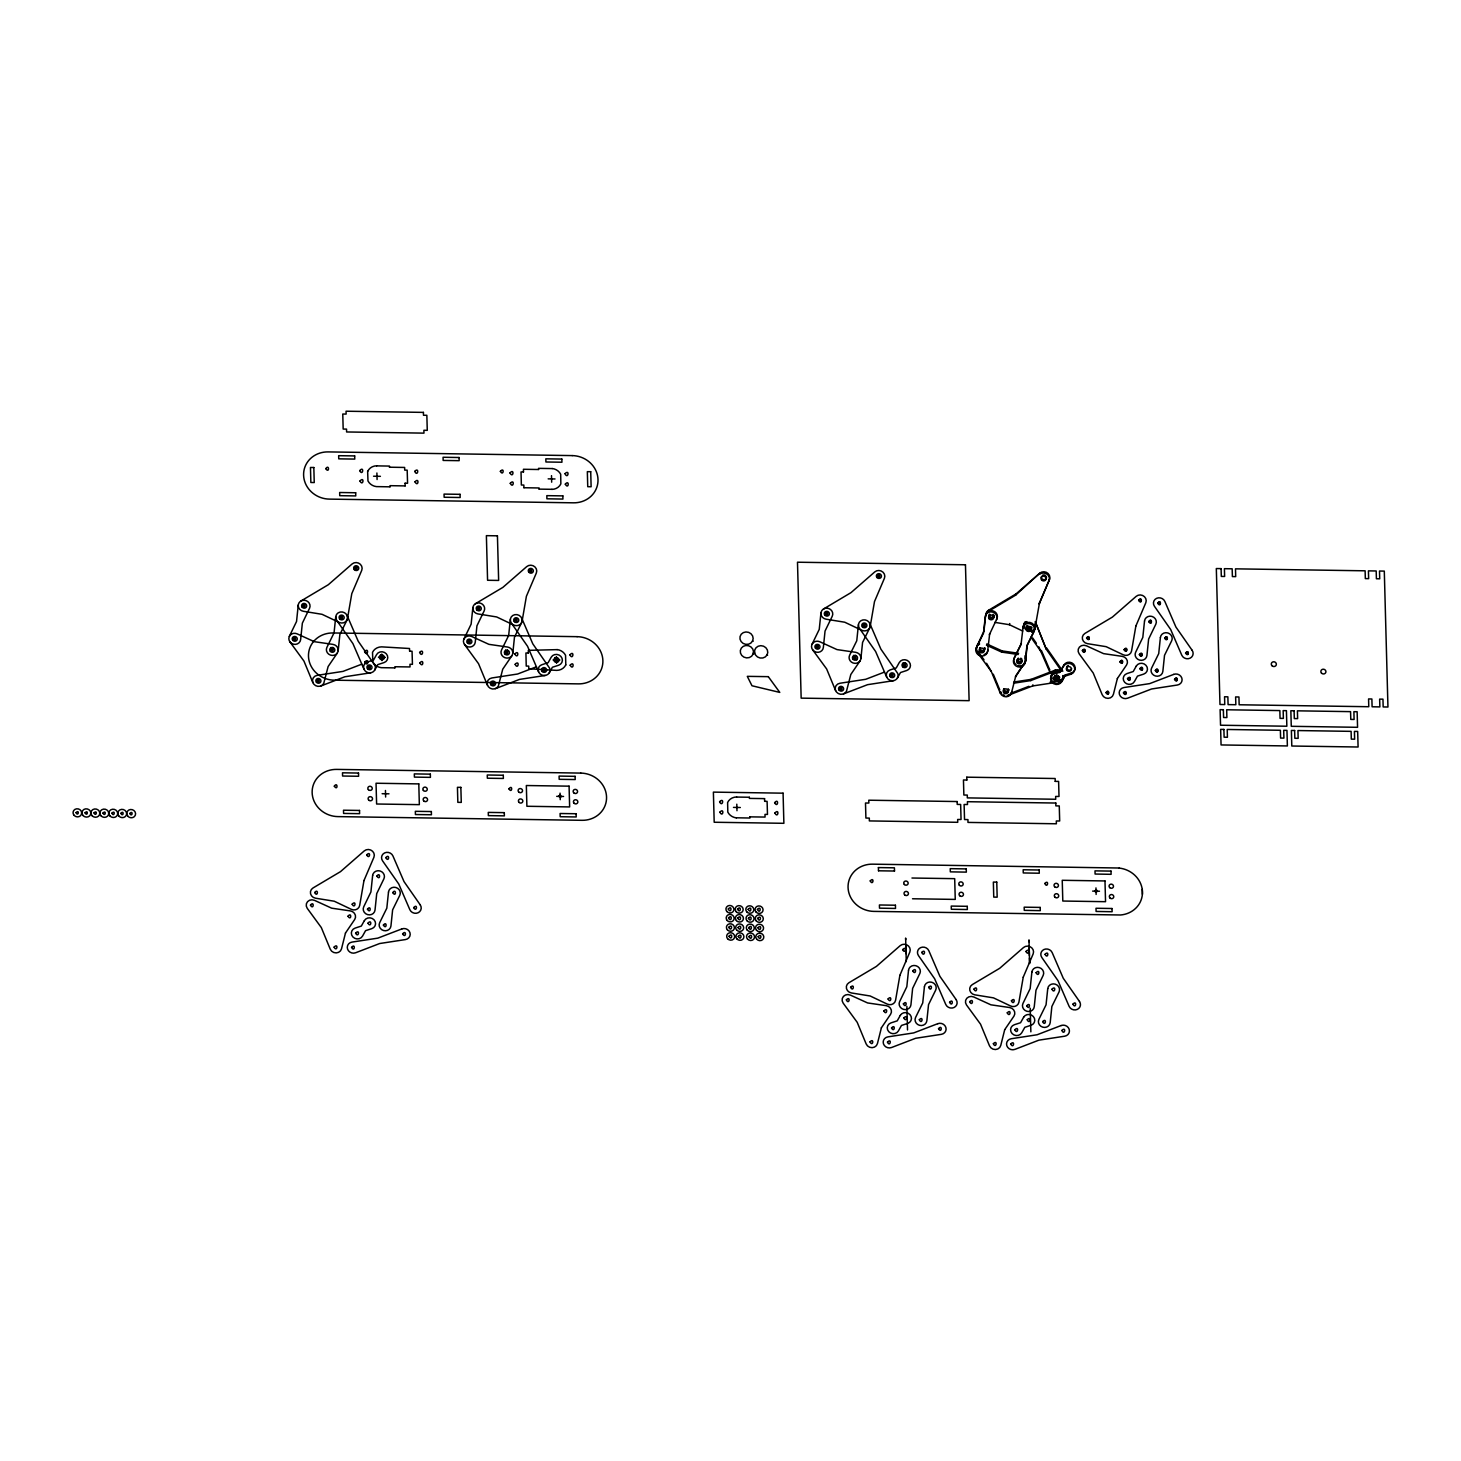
<?xml version="1.0" encoding="UTF-8"?>
<svg xmlns="http://www.w3.org/2000/svg" width="1461" height="1461" viewBox="0 0 1461 1461"><rect width="100%" height="100%" fill="white"/><g stroke="black" fill="none" stroke-linecap="round" stroke-linejoin="round"><path stroke-width="1.5" d="M1142.411 894.26L1142.265 889.439M298.245 605.037L296.546 621.491L289.333 636.375M335.738 616.706L334.058 632.85L326.899 647.387A5.954 5.534 16.6 0 0 330.423 655.094A5.954 5.534 16.6 0 0 338.075 651.314A5.954 5.534 16.6 0 0 332.962 644.392L314.316 641.689L297.149 633.855A5.954 5.534 16.6 0 0 289.114 636.923A5.954 5.534 16.6 0 0 293.551 644.228A5.954 5.534 16.6 0 0 300.637 639.608L302.354 623.153L309.549 608.269A5.954 5.534 16.6 0 0 306.025 600.599A5.954 5.534 16.6 0 0 298.373 604.324A5.954 5.534 16.6 0 0 303.377 611.282L322.059 614.314L339.135 622.423A5.954 5.534 16.6 0 0 347.535 618.222A5.954 5.534 16.6 0 0 340.176 612.031A5.954 5.534 16.6 0 0 336.724 620.395L352.923 643.607L364.008 669.229M338.185 650.656L339.865 634.531L347.024 619.975M472.853 607.685L471.136 624.139L463.941 639.005M510.346 619.354L508.665 635.48L501.507 650.035A5.954 5.534 16.6 0 0 505.031 657.742A5.954 5.534 16.6 0 0 512.683 653.962A5.954 5.534 16.6 0 0 507.57 647.04L488.905 644.338L471.757 636.503A5.954 5.534 16.6 0 0 463.703 639.571A5.954 5.534 16.6 0 0 468.159 646.876A5.954 5.534 16.6 0 0 475.245 642.256L476.943 625.801L484.157 610.917A5.954 5.534 16.6 0 0 480.632 603.247A5.954 5.534 16.6 0 0 472.962 606.972A5.954 5.534 16.6 0 0 477.966 613.93L496.649 616.944L513.742 625.071A5.954 5.534 16.6 0 0 522.143 620.87A5.954 5.534 16.6 0 0 514.765 614.679A5.954 5.534 16.6 0 0 511.313 623.025L527.531 646.255L538.598 671.877A5.954 5.534 16.6 0 0 546.231 675.219A5.954 5.534 16.6 0 0 549.592 668.152L532.79 643.826L521.723 618.222M512.793 653.304L514.473 637.16L521.632 622.623M820.954 612.944L819.237 629.399L812.042 644.283M858.429 624.632L856.767 640.758L849.59 655.295A5.954 5.534 16.6 0 0 853.133 663.002A5.954 5.534 16.6 0 0 860.785 659.24A5.954 5.534 16.6 0 0 855.671 652.318L837.007 649.597L819.858 641.763A5.954 5.534 16.6 0 0 811.805 644.831A5.954 5.534 16.6 0 0 816.242 652.154A5.954 5.534 16.6 0 0 823.347 647.515L825.045 631.061L832.259 616.195A5.954 5.534 16.6 0 0 828.734 608.525A5.954 5.534 16.6 0 0 821.064 612.25A5.954 5.534 16.6 0 0 826.068 619.19L844.75 622.222L861.844 630.33A5.954 5.534 16.6 0 0 870.226 626.13A5.954 5.534 16.6 0 0 862.867 619.939A5.954 5.534 16.6 0 0 859.415 628.303L875.632 651.533L886.699 677.137M860.894 658.582L862.574 642.438L869.733 627.901M984.002 630.878L976.697 646.766M984.221 628.814L985.499 616.469M989.7 633.563L987.654 651.204A5.954 5.534 16.6 0 1 980.24 655.77A5.954 5.534 16.6 0 1 976.332 647.972L983.545 633.088L985.244 616.652A5.954 5.534 16.6 0 1 992.658 612.086A5.954 5.534 16.6 0 1 996.548 619.884M1025.549 661.066L1027.229 644.94L1034.388 630.385M347.481 618.587L351.791 593.659L361.725 570.374A5.954 5.534 16.6 0 0 352.083 563.983L328.305 584.729L300.82 601.074M522.088 621.235L526.398 596.289L536.333 573.022A5.954 5.534 16.6 0 0 526.69 566.631L502.894 587.377L475.428 603.703M870.19 626.495L874.5 601.567L884.416 578.3A5.954 5.534 16.6 0 0 874.774 571.908L850.996 592.636L823.529 608.981M986.047 615.866A5.954 5.534 16.6 0 1 988.531 610.278L1016.016 593.933L1039.794 573.187A5.954 5.534 16.6 0 1 1049.436 579.597L1039.502 602.863L1034.845 628.997L1035.192 627.792M977.263 652.263L991.307 671.476L1000.237 693.062A5.954 5.534 16.6 0 0 1011.523 692.715L1015.833 675.749L1025.038 662.235A5.954 5.534 16.6 0 0 1024.764 655.989M988.531 610.278L988.184 611.483L1015.651 595.138L1039.794 573.187M991.307 671.476L986.559 663.294M1015.651 595.138L1016.016 593.933M1022.7 631.024L1009.405 624.705L1009.77 623.518M986.412 645.141L1001.662 652.099L1002.027 650.894L1018.609 653.304M1000.237 693.062L1000.602 691.875M1015.833 675.749L1015.486 676.954L1025.038 662.235M1011.523 692.715L1011.889 691.528A5.954 5.534 16.6 0 1 1007.177 695.546M1039.502 602.863L1039.155 604.069L1049.436 579.597M1035.155 621.655A5.954 5.534 16.6 0 1 1035.539 622.386L1046.259 649.195L1061.216 670.636M1013.532 683.237L1030.736 680.589L1031.082 679.383L1055.116 670.179A5.954 5.534 16.6 0 1 1061.471 671.311M1050.368 673.302L1038.862 646.858M1008.547 695.199L1032.562 685.976L1032.927 684.789M1046.259 649.195L1035.539 622.386M1054.331 673.667L1054.696 672.462L1060.905 670.435L1063.955 664.992A5.954 5.534 16.6 0 1 1073.616 664.189A5.954 5.534 16.6 0 1 1071.37 673.01L1071.004 674.197L1064.795 676.224L1061.745 681.666A5.954 5.534 16.6 0 1 1052.084 682.47A5.954 5.534 16.6 0 1 1054.331 673.667L1060.558 671.64L1063.955 664.992M1055.116 670.179L1054.751 671.366L1030.736 680.589M1060.558 671.64L1060.905 670.435M1058.385 682.013L1059.152 680.753M1061.745 681.666L1065.142 675.019L1071.37 673.01M1064.795 676.224L1065.142 675.019M989.353 634.75L996.913 618.679A5.954 5.534 16.6 0 0 992.804 610.844A5.954 5.534 16.6 0 0 985.572 615.848M1021.422 643.26L1014.263 657.797A5.954 5.534 16.6 0 0 1016.107 664.627M332.871 647.479L332.304 649.889L330.935 647.46M382.453 654.93L381.869 657.34L380.517 654.893M507.478 650.127L506.894 652.537L505.543 650.108M557.043 657.578L556.458 659.97L555.107 657.541M855.58 655.405L854.995 657.815L853.644 655.368M905.144 662.837L904.56 665.248L903.208 662.819M374.746 670.069L377.796 664.609L384.006 662.6A5.954 5.534 16.6 0 0 386.27 653.779A5.954 5.534 16.6 0 0 376.591 654.583L373.541 660.043L367.332 662.052A5.954 5.534 16.6 0 0 363.953 669.12A5.954 5.534 16.6 0 0 371.642 672.571A5.954 5.534 16.6 0 0 375.002 665.504L358.182 641.178L347.115 615.574M549.354 672.699L552.404 667.257L558.613 665.248A5.954 5.534 16.6 0 0 560.878 656.427A5.954 5.534 16.6 0 0 551.199 657.231L548.149 662.673L541.94 664.7A5.954 5.534 16.6 0 0 538.561 671.768M897.456 677.977L900.487 672.535L906.715 670.508A5.954 5.534 16.6 0 0 908.961 661.705A5.954 5.534 16.6 0 0 899.3 662.509L896.25 667.951L890.041 669.96A5.954 5.534 16.6 0 0 888.032 679.036A5.954 5.534 16.6 0 0 897.748 677.356L898.113 675.402A5.954 5.534 16.6 0 0 897.693 673.411L880.873 649.104L869.806 623.482M337.327 653.03L328.122 666.545L323.739 683.438A5.954 5.534 16.6 0 1 313.731 684.077A5.954 5.534 16.6 0 1 317.201 675.347L343.025 671.384L361.817 664.171M511.934 655.66L502.73 669.193L498.347 686.086A5.954 5.534 16.6 0 1 488.339 686.707A5.954 5.534 16.6 0 1 491.809 677.977L517.614 674.014L536.406 666.8M860.036 660.938L850.813 674.471L846.449 691.345A5.954 5.534 16.6 0 1 836.423 691.984A5.954 5.534 16.6 0 1 839.911 683.255L865.716 679.292L884.508 672.078M320.836 685.994L344.851 676.772L370.674 672.809M495.443 688.642L519.459 679.42L545.263 675.457M843.527 693.902L867.56 684.679L893.365 680.716M1012.911 692.459L1028.928 686.323M1013.879 682.031L1031.082 679.383M1050.13 682.141L1058.732 680.826M1032.562 685.976L1054.075 682.689M754.643 652.848L753.456 652.811M376.701 465.876L389.466 466.077L389.484 467.155M552.221 468.579L538.561 468.36L538.579 469.456M389.484 467.21L404.642 467.447L404.715 470.113L407.181 470.168L407.564 483.244L405.099 483.207M538.579 469.511L523.44 469.273L523.495 471.94M523.476 471.976L521.029 471.94L521.358 485.015L523.823 485.052L523.933 487.718M373.559 476.213L380.408 476.323M548.167 478.861L555.016 478.971M405.154 485.91L389.996 485.673L390.014 486.769M523.933 487.737L539.091 487.974L539.109 489.07M390.014 486.823L376.372 486.604A10.501 9.734 16.6 0 1 367.971 480.943L367.642 471.3M539.109 489.125L551.874 489.307M557.098 649.634L528.316 650.346L528.389 653.012M331.282 648.063L333.218 648.1M505.89 650.711L507.807 650.748M853.973 655.989L855.909 656.007M409.628 651.204L412.057 651.241L412.44 664.317L409.975 664.28L410.03 666.946L394.872 666.746L394.89 667.841M528.352 653.03L525.923 652.994L526.234 666.07L528.699 666.106L528.809 668.773L556.751 670.38A10.464 9.697 16.6 0 0 565.754 664.919M856.493 659.641L857.132 659.66M380.846 655.514L382.782 655.532M555.454 658.144L557.39 658.18M903.555 663.422L905.491 663.44M378.436 657.286L385.284 657.377M553.043 659.934L559.892 660.025M394.89 667.878L381.248 667.677A10.501 9.734 16.6 0 1 372.847 661.997L372.518 652.355A10.464 9.697 16.6 0 1 381.577 646.858L409.518 648.501L409.591 651.168M966.762 777.179L1055.152 778.512L1055.244 781.343M966.89 780.028L963.456 779.991L963.858 795.021L967.292 795.076L967.31 797.889L1055.719 799.258L1055.646 796.446L1059.006 796.464L1058.604 781.416L1055.189 781.379M736.618 797.067L749.365 797.249M764.56 798.619L749.402 798.4L749.365 797.304M382.125 793.707L388.973 793.816M556.714 796.355L563.562 796.464M764.651 801.322L767.098 801.358L767.482 814.434L764.998 814.398L765.053 817.064L749.895 816.863M733.477 807.403L740.325 807.513M736.271 817.795L749.931 818.014L749.895 816.918M878.408 867.578L894.424 867.816L894.516 870.993M878.499 870.793L894.516 871.03M911.956 878.024L954.69 878.664L955.257 899.41L912.522 898.771M1092.627 891.119L1099.476 891.228M895.429 905.217L879.412 904.98L879.504 908.158L895.52 908.45L895.429 905.254M1119.254 868.017L872.564 864.163A25.294 23.449 16.6 0 0 848.056 887.393A25.294 23.449 16.6 0 0 873.842 911.39L1120.532 914.988A25.257 23.413 16.6 0 0 1142.447 891.867A25.257 23.413 16.6 0 0 1119.254 868.09M1001.662 652.099L1018.244 654.51M994.886 622.368L1009.405 624.705M753.091 654.108A6.666 6.191 16.6 0 0 745.804 645.506A6.666 6.191 16.6 0 0 741.75 655.423A6.666 6.191 16.6 0 0 753.091 654.108L753.675 654.272M752.543 641.032A6.666 6.191 16.6 0 0 745.932 631.956A6.666 6.191 16.6 0 0 741.092 641.543A6.666 6.191 16.6 0 0 752.543 641.032L753.109 641.215M767.043 654.966A6.666 6.191 16.6 0 0 760.816 645.671A6.666 6.191 16.6 0 0 755.574 655.058A6.666 6.191 16.6 0 0 767.043 654.966L767.609 655.185M986.778 643.936L1002.027 650.894M977.628 651.076L984.002 659.806M812.608 649.78L826.652 668.974L835.582 690.578M464.507 644.502L478.551 663.714L487.481 685.3M289.899 641.854L303.943 661.066L312.891 682.652M1046.606 647.99L1062.823 671.22M1032.635 637.927L1036.379 643.278M1031.028 637.325L1040.999 651.624M381.376 654.966A2.557 2.374 16.6 0 1 384.261 658.199A2.557 2.374 16.6 0 1 379.951 658.82A2.557 2.374 16.6 0 1 381.376 654.966L381.814 655.514M1041.364 650.437L1049.875 670.124M993.279 674.197L999.781 689.902M1095.969 887.904L1096.134 894.442M1029.019 941.742L1028.982 939.916L1029.621 963.493L1029.475 958.051M1029.402 955.512L1029.201 947.897M1030.224 1008.254L1030.863 1031.831M966.762 777.215L966.835 780.01M906.277 961.63L905.637 938.053L905.692 939.679M906.057 953.649L905.857 946.034M906.897 1006.392L907.518 1029.95M878.408 867.615L878.499 870.756M764.56 798.656L764.633 801.285M736.801 804.189L736.983 810.727M565.809 664.938L565.553 655.295A10.501 9.734 16.6 0 0 557.098 649.561M551.509 475.647L551.674 482.185M556.385 656.701L556.55 663.239M560.056 793.14L560.239 799.678M405.081 483.244L405.154 485.874M376.901 472.999L377.084 479.537M381.778 654.071L381.96 660.591M385.448 790.492L385.631 797.03M551.874 489.398A10.464 9.697 16.6 0 0 560.86 483.847L560.677 474.222A10.501 9.734 16.6 0 0 552.221 468.506M367.715 471.337A10.464 9.697 16.6 0 1 376.701 465.785M736.6 796.975A10.464 9.697 16.6 0 0 727.615 802.509L727.815 812.152A10.501 9.734 16.6 0 0 736.271 817.868M1062.969 675.53A5.954 5.534 16.6 0 1 1061.343 680.662M1051.336 677.137A5.954 5.534 16.6 0 1 1060.065 671.786M1059.682 677.119A2.557 2.374 16.6 0 1 1056.486 678.799A2.557 2.374 16.6 0 1 1054.805 675.621M1056.285 674.27A2.557 2.374 16.6 0 1 1057.125 674.142M1062.695 678.726A5.954 5.534 16.6 0 1 1055.481 683.109A5.954 5.534 16.6 0 1 1051.208 675.767A5.954 5.534 16.6 0 1 1059.243 672.772M1059.262 677.137A2.557 2.374 16.6 0 1 1057.801 679.986A2.557 2.374 16.6 0 1 1054.586 678.781A2.557 2.374 16.6 0 1 1055.426 675.694M1058.02 675.694A2.557 2.374 16.6 0 1 1058.586 676.096M1035.082 623.336A5.954 5.534 16.6 0 1 1029.329 631.024M1027.284 630.476A5.954 5.534 16.6 0 1 1025.238 621.674M1031.156 627.5A2.557 2.374 16.6 0 1 1027.266 626.093M1034.717 624.559A5.954 5.534 16.6 0 1 1031.521 631.956M1023.485 627.317A5.954 5.534 16.6 0 1 1026.827 621.582M1031.795 627.463A2.557 2.374 16.6 0 1 1028.654 628.979A2.557 2.374 16.6 0 1 1026.9 625.965M1063.48 675.621A5.954 5.534 16.6 0 1 1057.015 680.844M1054.568 680.022A5.954 5.534 16.6 0 1 1052.687 678.324M1059.207 677.21A2.557 2.374 16.6 0 1 1055.061 675.731M1024.91 626.86A5.954 5.534 16.6 0 1 1024.161 624.523M1063.608 675.895A5.954 5.534 16.6 0 1 1062.896 677.338M1059.919 679.438A5.954 5.534 16.6 0 1 1053.052 677.119M1058.44 676.48A2.557 2.374 16.6 0 1 1056.157 675.804M1030.827 626.605A2.557 2.374 16.6 0 1 1028.507 626.112M1004.638 695.363A5.954 5.534 16.6 0 1 1003.05 694.687M1001.607 693.464A5.954 5.534 16.6 0 1 1000.548 691.729M1008.2 688.77A2.557 2.374 16.6 0 1 1007.889 691.82A2.557 2.374 16.6 0 1 1004.62 691.911A2.557 2.374 16.6 0 1 1003.817 688.916M1008.857 689.756A2.557 2.374 16.6 0 1 1003.926 688.807M1063.59 666.198A5.954 5.534 16.6 0 1 1073.269 665.394A5.954 5.534 16.6 0 1 1071.004 674.197M1071.607 668.663A2.557 2.374 16.6 0 1 1068.466 669.996A2.557 2.374 16.6 0 1 1066.767 667.056M1067.206 666.198A2.557 2.374 16.6 0 1 1068.228 665.504M1039.447 574.392A5.954 5.534 16.6 0 1 1049.089 580.784M1032.324 632.613A5.954 5.534 16.6 0 0 1032.014 623.226A5.954 5.534 16.6 0 0 1023.084 627.116L1021.056 644.447L1013.897 659.002A5.954 5.534 16.6 0 0 1017.769 666.8A5.954 5.534 16.6 0 0 1025.202 662.271L1026.864 646.127L1034.023 631.59A5.954 5.534 16.6 0 0 1030.169 623.774A5.954 5.534 16.6 0 0 1022.737 628.321M1031.484 627.481A2.557 2.374 16.6 0 1 1029.914 630.148A2.557 2.374 16.6 0 1 1026.809 629.034A2.557 2.374 16.6 0 1 1027.339 626.002M993.06 614.387A2.557 2.374 16.6 0 1 993.407 617.857A2.557 2.374 16.6 0 1 989.681 617.802A2.557 2.374 16.6 0 1 989.846 614.332M994.247 615.921A2.557 2.374 16.6 0 1 991.106 617.254A2.557 2.374 16.6 0 1 989.389 614.314M1046.149 576.273A2.557 2.374 16.6 0 1 1044.122 579.725A2.557 2.374 16.6 0 1 1041.529 576.419M1042.478 575.324A2.557 2.374 16.6 0 1 1045.254 575.36M1024.891 657.907A5.954 5.534 16.6 0 1 1023.522 664.664M1021.915 665.522A5.954 5.534 16.6 0 1 1017.824 665.522M988.001 650.017A5.954 5.534 16.6 0 1 984.075 654.565M979.692 654.236A5.954 5.534 16.6 0 1 979.527 644.137M1021.933 661.431A2.557 2.374 16.6 0 1 1017.185 659.605M1017.641 658.765A2.557 2.374 16.6 0 1 1018.427 658.162M1020.764 658.199A2.557 2.374 16.6 0 1 1021.988 659.459M984.203 647.972A2.557 2.374 16.6 0 1 983.819 651.076A2.557 2.374 16.6 0 1 980.477 651.022A2.557 2.374 16.6 0 1 979.947 647.917M976.715 649.214A5.954 5.534 16.6 0 1 979.509 643.114M1022.024 660.646A2.557 2.374 16.6 0 1 1017.587 659.733M984.988 647.88A2.557 2.374 16.6 0 1 982.632 650.437A2.557 2.374 16.6 0 1 979.911 648.008M293.478 638.731C296.802 642.657 295.615 634.713 293.478 638.658M302.865 605.694C306.079 609.602 305.312 601.731 302.902 605.53M310.444 905.199C313.658 910.696 314.517 900.213 310.462 905.09M314.663 892.58C317.786 898.095 318.772 887.722 314.681 892.47M317.128 680.716C320.416 684.661 319.429 676.662 317.128 680.643M325.766 468.689C329.401 474.058 329.437 463.648 325.766 468.579M331.026 649.798C334.405 653.651 333.126 645.799 331.044 649.615M334.313 786.182C337.966 791.588 337.82 781.069 334.313 786.182M334.094 947.185C337.034 952.682 338.623 942.436 334.112 947.075M340.358 617.364C343.81 621.181 342.349 613.456 340.395 617.199M347.992 916.248C351.37 921.727 351.864 911.226 347.992 916.248M354.95 568.037C357.945 572.018 357.671 564.001 354.968 567.854M351.553 947.458C354.749 952.919 355.644 942.546 351.553 947.349M352.156 904.249C355.06 909.765 356.721 899.428 352.174 904.14M355.607 933.232C358.548 938.711 360.228 928.319 355.607 933.122M368.209 667.22C371.514 671.183 370.4 663.075 368.209 667.22M366.729 854.904C369.523 860.456 371.331 850.156 366.748 854.795M367.46 909.18C370.729 914.714 371.386 904.14 367.46 909.18M367.989 923.242C371.149 928.721 372.226 918.312 367.989 923.133M376.865 876.143C380.481 881.549 380.426 871.03 376.865 876.143M380.591 657.231C383.531 661.303 383.312 653.195 380.609 657.14M383.403 925.087C386.672 930.584 387.311 920.12 383.403 925.087M385.814 857.771C389.01 863.141 390.014 852.968 385.832 857.552M392.735 892.671C396.333 898.077 396.26 887.631 392.753 892.561M402.615 933.944C405.975 939.332 406.706 929.05 402.633 933.835M413.664 907.61C416.586 913.18 418.102 902.715 413.664 907.61M468.086 641.379C471.136 645.488 470.57 637.197 468.086 641.379M477.473 608.342C480.614 612.342 479.92 604.361 477.491 608.251M491.736 683.364C495.096 687.327 493.873 679.146 491.736 683.364M500.356 471.337C503.406 476.852 504.721 466.443 500.356 471.337M505.634 652.428C508.848 656.446 507.844 648.374 505.634 652.355M508.921 788.83C512.227 794.346 512.921 783.717 508.921 788.83M514.966 620.012C518.345 623.957 517.066 615.885 514.966 619.939M529.539 570.667C533.028 574.575 531.475 566.539 529.539 570.667M542.816 669.85C545.939 673.813 545.227 665.869 542.835 669.686M555.198 659.879C558.613 663.805 557.262 655.697 555.198 659.879M558.869 796.3C561.974 800.281 561.316 792.446 558.887 796.135M816.169 646.657C819.365 650.638 818.653 642.53 816.169 646.657M825.575 613.62C828.935 617.51 827.784 609.493 825.575 613.62M839.838 688.642C843.253 692.569 841.883 684.46 839.838 688.642M853.717 657.706C856.895 661.669 856.201 653.688 853.735 657.614M863.067 625.29C866.318 629.198 865.496 621.217 863.067 625.198M877.641 575.944C881.02 579.834 879.796 571.981 877.641 575.853M890.918 675.128C894.095 679.073 893.255 671.202 890.936 674.964M903.3 665.139C906.55 669.156 905.51 661.048 903.3 665.139M1082.345 650.656C1085.139 656.208 1086.929 645.89 1082.364 650.547M1082.729 650.693C1086.235 654.455 1084.719 646.712 1082.747 650.51M1086.564 638.037C1090.198 643.461 1090.125 632.923 1086.564 638.037M1086.966 638.073C1090.436 641.982 1088.865 633.891 1086.966 638.073M1105.995 692.642C1109.429 698.102 1109.684 687.729 1106.014 692.532M1106.379 692.678C1109.703 696.513 1108.735 688.752 1106.415 692.514M1119.893 661.705C1123.235 667.166 1123.856 656.72 1119.893 661.705M1120.277 661.742C1123.582 665.723 1122.596 657.523 1120.277 661.742M1123.454 692.916C1126.869 698.34 1127.125 688.021 1123.454 692.806M1124.057 649.707C1127.435 655.112 1128.093 644.739 1124.075 649.597M1123.838 692.934C1127.271 696.769 1125.847 689.008 1123.856 692.77M1124.44 649.743C1127.673 653.706 1126.815 645.725 1124.459 649.652M1127.508 678.689C1130.357 684.223 1131.983 673.959 1127.508 678.58M1127.892 678.726C1130.96 682.707 1130.467 674.763 1127.892 678.635M1138.63 600.361C1142.009 605.822 1142.539 595.357 1138.63 600.361M1139.032 600.398C1142.429 604.27 1141.205 596.307 1139.032 600.307M1139.361 654.638C1142.593 660.135 1143.561 649.579 1139.361 654.638M1139.763 654.656C1143.269 658.564 1141.625 650.602 1139.763 654.656M1139.89 668.7C1143.397 674.087 1143.689 663.787 1139.89 668.59M1140.274 668.736C1143.707 672.553 1142.283 664.792 1140.292 668.572M1148.766 621.582C1152.254 627.079 1152.437 616.469 1148.766 621.582M1149.15 621.619C1152.272 625.637 1151.597 617.619 1149.15 621.546M1155.304 670.544C1158.664 676.041 1159.084 665.522 1155.304 670.435M1155.688 670.581C1158.847 674.544 1157.97 666.654 1155.706 670.398M1157.715 603.229C1160.984 608.671 1161.732 598.279 1157.715 603.119M1158.098 603.247C1161.367 607.228 1160.509 599.047 1158.098 603.247M1164.636 638.128C1167.723 643.662 1168.8 633.197 1164.654 638.019M1165.02 638.147C1168.289 642.146 1167.138 634.111 1165.038 638.073M1174.534 679.402C1178.059 684.789 1178.205 674.452 1174.534 679.292M1174.918 679.438C1177.913 683.419 1177.657 675.42 1174.936 679.255M1185.565 653.067C1189.017 658.491 1189.455 648.063 1185.565 653.067M1185.948 653.104C1189.053 657.103 1188.542 649.031 1185.948 653.012M76.027 812.681C78.218 817.229 79.789 808.919 76.027 812.572M85.048 812.827C87.514 817.503 88.591 808.81 85.048 812.827M93.997 812.955C96.262 817.594 97.832 809.138 94.015 812.846M102.946 813.101C105.375 817.776 106.598 809.047 102.946 813.101M111.894 813.229C114.086 817.886 115.839 809.376 111.913 813.101M120.843 813.357C123.345 818.05 124.368 809.321 120.843 813.357M129.792 813.503C132.257 818.197 133.408 809.449 129.792 813.503M728.272 909.071C731.176 914.641 732.564 904.469 728.29 908.925M728.509 917.983C731.395 923.571 732.856 913.344 728.528 917.837M728.765 927.37C731.559 932.976 733.294 922.676 728.783 927.224M729.002 936.282C732.034 941.925 733.203 931.424 729.002 936.282M737.531 909.199C740.544 914.842 741.786 904.322 737.531 909.199M737.768 918.129C740.855 923.772 741.914 913.216 737.768 918.129M738.024 927.516C741.129 933.141 742.078 922.658 738.024 927.516M738.262 936.428C741.275 942.053 742.462 931.588 738.262 936.428M748.16 909.363C751.21 914.988 752.287 904.505 748.16 909.363M748.397 918.293C751.429 923.918 752.525 913.435 748.397 918.293M748.653 927.662C751.684 933.287 752.817 922.841 748.653 927.662M748.89 936.592C751.995 942.199 752.981 931.789 748.89 936.592M757.419 909.509C760.268 915.079 761.802 904.907 757.437 909.363M757.656 918.421C760.396 924.009 762.204 913.801 757.675 918.293M757.912 927.808C760.724 933.378 762.332 923.206 757.93 927.662M758.149 936.738C760.98 942.29 762.551 932.136 758.168 936.592M359.698 470.625C362.858 476.816 364.41 465.329 359.698 470.625M359.972 480.998C363.095 487.17 364.775 475.738 359.972 480.998M364.574 651.697C367.843 657.834 369.195 646.438 364.574 651.697M364.848 662.07C367.752 668.17 369.852 657.103 364.866 661.906M414.723 471.465C417.791 477.564 419.526 466.479 414.741 471.3M414.997 481.838C418.339 487.974 419.526 476.615 414.997 481.838M419.599 652.519C422.631 658.601 424.402 647.588 419.617 652.355M419.873 662.91C423.252 669.047 424.256 657.687 419.873 662.91M509.98 472.944C513.249 479.08 514.601 467.721 509.98 472.944M510.254 483.317C513.414 489.472 514.966 478.094 510.254 483.317M514.856 654.017C518.107 660.153 519.422 648.775 514.856 654.017M515.13 664.39C518.18 670.489 519.988 659.368 515.167 664.207M565.023 473.784C567.945 479.865 569.973 468.835 565.042 473.62M565.297 484.157C568.676 490.293 569.662 478.934 565.297 484.157M569.9 654.838C573.004 661.029 574.703 649.542 569.9 654.838M570.174 665.212C573.461 671.366 574.684 659.988 570.174 665.212M719.597 801.815C722.501 807.933 724.656 796.811 719.616 801.651M719.871 812.188C723.104 818.343 724.492 806.983 719.871 812.188M774.622 802.655C777.891 808.81 779.151 797.414 774.622 802.655M774.914 813.028C778.056 819.219 779.644 807.714 774.914 813.028M846.357 999.908C849.042 1005.552 850.959 995.306 846.376 999.762M850.576 987.307C853.498 992.95 854.904 982.504 850.576 987.307M870.226 880.91C873.13 886.571 874.573 876.07 870.226 880.91M870.007 1041.912C872.984 1047.537 874.262 1037.146 870.007 1041.912M883.905 1010.975C886.809 1016.655 888.288 1006.099 883.905 1010.975M888.069 998.977C891.064 1004.62 892.251 994.192 888.069 998.977M887.448 1042.168C890.041 1047.793 892.233 1037.566 887.484 1042.022M891.52 1027.941C894.388 1033.621 895.867 1023.12 891.52 1027.941M902.642 949.632C905.564 955.293 906.971 944.829 902.642 949.632M903.373 1003.89C906.222 1009.569 907.829 999.05 903.373 1003.89M903.902 1017.97C906.514 1023.595 908.614 1013.35 903.921 1017.806M912.778 970.853C915.682 976.496 917.106 966.068 912.778 970.853M919.316 1019.796C922.092 1025.421 923.736 1015.212 919.334 1019.65M921.727 952.481C924.411 958.106 926.329 947.897 921.745 952.335M928.648 987.38C931.387 993.005 933.177 982.796 928.666 987.234M938.528 1028.654C941.56 1034.315 942.655 1023.851 938.528 1028.654M949.577 1002.319C952.535 1007.98 953.796 997.534 949.577 1002.319M969.702 1001.789C972.46 1007.414 974.14 997.206 969.72 1001.625M973.921 989.17C976.934 994.831 978.048 984.349 973.921 989.17M993.352 1043.775C996.055 1049.382 997.954 1039.191 993.37 1043.611M1007.25 1012.838C1010.081 1018.5 1011.761 1008.017 1007.25 1012.838M1011.414 1000.84C1014.025 1006.465 1016.125 996.219 1011.432 1000.694M1010.793 1044.031C1013.496 1049.655 1015.34 1039.465 1010.811 1043.884M1014.847 1029.822C1017.696 1035.502 1019.267 1024.928 1014.847 1029.822M1025.987 951.495C1029.001 957.174 1030.133 946.637 1025.987 951.495M1026.718 1005.752C1029.658 1011.396 1030.991 1001.004 1026.718 1005.752M1027.229 1019.833C1029.987 1025.439 1031.685 1015.249 1027.247 1019.668M1036.105 972.716C1039.008 978.395 1040.506 967.876 1036.105 972.716M1044.834 883.558C1047.574 889.183 1049.29 878.938 1044.852 883.394M1042.643 1021.677C1045.419 1027.284 1047.08 1017.13 1042.661 1021.513M1045.053 954.343C1047.975 960.005 1049.4 949.54 1045.053 954.343M1051.993 989.261C1054.696 994.868 1056.559 984.677 1052.011 989.097M1061.873 1030.535C1064.539 1036.159 1066.53 1025.932 1061.891 1030.37M1072.904 1004.2C1075.899 1009.843 1077.122 999.397 1072.904 1004.2M1094.782 891.027C1096.882 895.283 1098.453 887.466 1094.8 890.918M372.628 875.504L370.911 891.959L363.716 906.843A5.954 5.534 16.6 0 0 367.606 914.623A5.954 5.534 16.6 0 0 375.02 910.075L376.719 893.621L383.933 878.755A5.954 5.534 16.6 0 0 380.024 870.957A5.954 5.534 16.6 0 0 372.628 875.504M388.498 892.032L386.818 908.176L379.659 922.713A5.954 5.534 16.6 0 0 383.531 930.529A5.954 5.534 16.6 0 0 390.945 925.982L392.625 909.856L399.784 895.301A5.954 5.534 16.6 0 0 395.931 887.503A5.954 5.534 16.6 0 0 388.498 892.032M908.523 970.268L906.824 986.723L899.629 1001.607A5.954 5.534 16.6 0 0 903.519 1009.387A5.954 5.534 16.6 0 0 910.933 1004.839L912.632 988.385L919.846 973.519A5.954 5.534 16.6 0 0 915.937 965.721A5.954 5.534 16.6 0 0 908.523 970.268M924.411 986.796L922.731 1002.94L915.572 1017.477A5.954 5.534 16.6 0 0 919.426 1025.293A5.954 5.534 16.6 0 0 926.858 1020.746L928.539 1004.62L935.697 990.083A5.954 5.534 16.6 0 0 931.826 982.267A5.954 5.534 16.6 0 0 924.411 986.796M1031.868 972.149L1030.169 988.586L1022.956 1003.47A5.954 5.534 16.6 0 0 1026.864 1011.268A5.954 5.534 16.6 0 0 1034.26 1006.702L1035.977 990.248L1043.172 975.382A5.954 5.534 16.6 0 0 1039.282 967.584A5.954 5.534 16.6 0 0 1031.868 972.149M1047.738 988.677L1046.058 1004.803L1038.899 1019.358A5.954 5.534 16.6 0 0 1042.77 1027.174A5.954 5.534 16.6 0 0 1050.203 1022.627L1051.865 1006.483L1059.042 991.946A5.954 5.534 16.6 0 0 1055.171 984.13A5.954 5.534 16.6 0 0 1047.738 988.677M1144.529 620.962L1142.812 637.416L1135.617 652.3A5.954 5.534 16.6 0 0 1139.507 660.08A5.954 5.534 16.6 0 0 1146.922 655.532L1148.62 639.078L1155.834 624.194A5.954 5.534 16.6 0 0 1151.925 616.414A5.954 5.534 16.6 0 0 1144.529 620.962M1160.399 637.489L1158.719 653.633L1151.56 668.17A5.954 5.534 16.6 0 0 1155.432 675.986A5.954 5.534 16.6 0 0 1162.846 671.439L1164.527 655.313L1171.685 640.758A5.954 5.534 16.6 0 0 1167.832 632.942A5.954 5.534 16.6 0 0 1160.399 637.489M363.972 880.563L359.662 905.51A5.954 5.534 16.6 0 1 351.316 909.326L334.24 901.218L315.558 898.205A5.954 5.534 16.6 0 1 313.001 887.978L340.486 871.651L364.264 850.905A5.954 5.534 16.6 0 1 373.906 857.297L363.972 880.563M899.885 975.327L895.575 1000.274A5.954 5.534 16.6 0 1 887.229 1004.091L870.153 995.982L851.471 992.969A5.954 5.534 16.6 0 1 848.914 982.742L876.399 966.415L900.177 945.669A5.954 5.534 16.6 0 1 909.819 952.061L899.885 975.327M1023.23 977.208L1018.92 1002.136A5.954 5.534 16.6 0 1 1010.555 1005.972L993.48 997.863L974.797 994.831A5.954 5.534 16.6 0 1 972.259 984.623L999.726 968.278L1023.504 947.532A5.954 5.534 16.6 0 1 1033.146 953.923L1023.23 977.208M1135.873 626.02L1131.563 650.949A5.954 5.534 16.6 0 1 1123.217 654.784L1106.141 646.675L1087.459 643.662A5.954 5.534 16.6 0 1 1084.902 633.435L1112.387 617.108L1136.165 596.362A5.954 5.534 16.6 0 1 1145.808 602.754L1135.873 626.02M345.472 933.049L341.527 948.81A5.954 5.534 16.6 0 1 330.241 949.157L321.31 927.552L307.267 908.358A5.954 5.534 16.6 0 1 314.517 900.36L331.665 908.176L350.311 910.897A5.954 5.534 16.6 0 1 354.676 919.517L345.472 933.049M881.385 1027.813L877.44 1043.574A5.954 5.534 16.6 0 1 866.154 1043.921L857.205 1022.316L843.161 1003.123A5.954 5.534 16.6 0 1 850.43 995.124L867.578 1002.94L886.224 1005.661A5.954 5.534 16.6 0 1 890.589 1014.281L881.385 1027.813M1004.711 1029.676L1000.767 1045.437A5.954 5.534 16.6 0 1 989.481 1045.784L980.55 1024.198L966.506 1004.985A5.954 5.534 16.6 0 1 973.757 996.986L990.905 1004.821L1009.569 1007.524A5.954 5.534 16.6 0 1 1013.934 1016.162L1004.711 1029.676M1117.373 678.507L1113.428 694.267A5.954 5.534 16.6 0 1 1102.142 694.614L1093.212 673.01L1079.168 653.816A5.954 5.534 16.6 0 1 1086.418 645.799L1103.566 653.633L1122.212 656.354A5.954 5.534 16.6 0 1 1126.577 664.974L1117.373 678.507M364.373 920.631L361.324 926.073L355.114 928.1A5.954 5.534 16.6 0 0 352.85 936.921A5.954 5.534 16.6 0 0 362.529 936.117L365.579 930.657L371.788 928.648A5.954 5.534 16.6 0 0 374.053 919.827A5.954 5.534 16.6 0 0 364.373 920.631M900.286 1015.395L897.237 1020.855L891.027 1022.864A5.954 5.534 16.6 0 0 888.763 1031.685A5.954 5.534 16.6 0 0 898.442 1030.882L901.474 1025.439L907.701 1023.412A5.954 5.534 16.6 0 0 909.947 1014.591A5.954 5.534 16.6 0 0 900.286 1015.413M1136.274 666.088L1133.225 671.53L1127.015 673.558A5.954 5.534 16.6 0 0 1124.751 682.378A5.954 5.534 16.6 0 0 1134.43 681.556L1137.48 676.114L1143.689 674.105A5.954 5.534 16.6 0 0 1145.954 665.285A5.954 5.534 16.6 0 0 1136.274 666.088M1023.613 1017.276L1020.563 1022.718L1014.354 1024.727A5.954 5.534 16.6 0 0 1012.089 1033.548A5.954 5.534 16.6 0 0 1021.769 1032.744L1024.818 1027.302L1031.028 1025.275A5.954 5.534 16.6 0 0 1033.292 1016.472A5.954 5.534 16.6 0 0 1023.613 1017.276M401.848 928.922L377.815 938.145L352.01 942.089A5.954 5.534 16.6 0 0 347.554 949.084A5.954 5.534 16.6 0 0 355.644 952.755L379.659 943.532L405.464 939.569A5.954 5.534 16.6 0 0 409.92 932.593A5.954 5.534 16.6 0 0 401.848 928.922M1173.749 674.379L1149.734 683.602L1123.911 687.547A5.954 5.534 16.6 0 0 1119.473 694.541A5.954 5.534 16.6 0 0 1127.545 698.212L1151.56 688.989L1177.365 685.026A5.954 5.534 16.6 0 0 1181.821 678.05A5.954 5.534 16.6 0 0 1173.749 674.379M937.761 1023.686L913.728 1032.909L887.923 1036.872A5.954 5.534 16.6 0 0 883.467 1043.848A5.954 5.534 16.6 0 0 891.539 1047.519L915.572 1038.296L941.377 1034.333A5.954 5.534 16.6 0 0 945.833 1027.357A5.954 5.534 16.6 0 0 937.761 1023.686M1061.088 1025.549L1037.073 1034.772L1011.249 1038.734A5.954 5.534 16.6 0 0 1006.812 1045.711A5.954 5.534 16.6 0 0 1014.884 1049.382L1038.899 1040.159L1064.722 1036.196A5.954 5.534 16.6 0 0 1069.16 1029.22A5.954 5.534 16.6 0 0 1061.088 1025.549M423.416 412.386L346.056 411.217L346.129 414.084L342.769 414.029L343.171 429.059L346.531 429.114L346.604 431.963L423.964 433.132L423.891 430.283L427.269 430.338L426.849 415.289L423.489 415.253L423.416 412.386M572.219 455.595L328.104 451.906A25.294 23.449 16.6 0 0 303.596 475.135A25.294 23.449 16.6 0 0 329.364 499.114L573.497 502.821A25.294 23.449 16.6 0 0 598.006 479.592A25.294 23.449 16.6 0 0 572.219 455.595M354.676 455.923L338.66 455.686L338.751 458.845L354.767 459.083L354.676 455.923M459.083 457.512L443.067 457.256L443.158 460.434L459.156 460.672L459.083 457.512M561.846 459.064L545.83 458.827L545.921 461.986L561.937 462.224L561.846 459.064M313.823 467.52L310.462 467.465L310.864 482.495L314.243 482.55L313.823 467.52M590.719 471.702L587.34 471.666L587.742 486.696L591.121 486.75L590.719 471.702M355.68 492.759L339.664 492.503L339.737 495.681L355.754 495.918L355.68 492.759M460.069 494.329L444.053 494.092L444.144 497.251L460.16 497.507L460.069 494.329M562.85 495.882L546.834 495.644L546.907 498.804L562.923 499.059L562.85 495.882M497.434 535.822L486.385 535.657L487.572 580.273L498.639 580.437L497.434 535.822M965.465 564.768L797.487 562.211L801.158 698.139L969.118 700.677L965.465 564.768M1221.104 568.621L1216.319 568.548L1219.972 704.476L1224.756 704.549L1224.555 696.769L1227.861 696.824L1228.08 704.604L1235.842 704.713L1235.622 696.934L1238.946 696.988L1239.147 704.768L1368.774 706.722L1368.573 698.942L1371.879 698.997L1372.098 706.777L1379.86 706.905L1379.641 699.125L1382.964 699.162L1383.165 706.941L1387.95 707.014L1384.297 571.105L1379.513 571.032L1379.714 578.812L1376.408 578.757L1376.189 570.977L1368.427 570.867L1368.647 578.647L1365.323 578.593L1365.122 570.813L1235.495 568.84L1235.696 576.62L1232.39 576.584L1232.171 568.804L1224.409 568.676L1224.628 576.456L1221.305 576.419L1221.104 568.621M577.095 636.667L332.98 632.96A25.294 23.449 16.6 0 0 308.472 656.19A25.294 23.449 16.6 0 0 334.24 680.187L578.373 683.876A25.294 23.449 16.6 0 0 602.882 660.646A25.294 23.449 16.6 0 0 577.095 636.667M768.303 676.662L747.301 676.352L751.977 685.757L779.772 692.404L768.303 676.662M1223.368 709.717L1220.118 709.662L1220.538 725.222L1286.849 726.227L1286.429 710.667L1283.16 710.612L1283.379 718.41L1280.055 718.355L1279.854 710.576L1226.692 709.772L1226.893 717.552L1223.587 717.497L1223.368 709.717M1294.099 710.795L1290.848 710.74L1291.268 726.3L1357.561 727.304L1357.141 711.744L1353.89 711.69L1354.091 719.469L1350.786 719.415L1350.567 711.635L1297.423 710.831L1297.624 718.611L1294.318 718.575L1294.099 710.795M1223.898 729.423L1220.647 729.386L1221.067 744.946L1287.378 745.95L1286.958 730.39L1283.689 730.336L1283.909 738.115L1280.585 738.061L1280.384 730.281L1227.222 729.477L1227.423 737.257L1224.117 737.202L1223.898 729.423M1294.629 730.5L1291.378 730.445L1291.798 746.023L1358.091 747.009L1357.671 731.45L1354.42 731.413L1354.639 739.193L1351.315 739.138L1351.115 731.358L1297.952 730.555L1298.153 738.335L1294.848 738.28L1294.629 730.5M580.784 773.088L336.651 769.399A25.294 23.449 16.6 0 0 312.143 792.629A25.294 23.449 16.6 0 0 337.929 816.608L582.044 820.315A25.294 23.449 16.6 0 0 606.552 797.085A25.294 23.449 16.6 0 0 580.784 773.088M358.511 773.052L342.495 772.814L342.586 776.028L358.602 776.266L358.511 773.052M430.338 774.147L414.321 773.892L414.413 777.106L430.429 777.362L430.338 774.147M503.278 775.243L487.262 775.006L487.353 778.22L503.369 778.457L503.278 775.243M575.104 776.339L559.088 776.083L559.179 779.316L575.196 779.553L575.104 776.339M418.796 783.9L376.043 783.242L376.609 804.007L419.344 804.646L418.796 783.9M569.078 786.164L526.344 785.525L526.891 806.271L569.644 806.929L569.078 786.164M460.854 787.369L457.439 787.315L457.841 802.345L461.274 802.399L460.854 787.369M783.078 793.177L713.388 792.118L714.192 822.251L783.881 823.31L783.078 793.177M957.192 801.541L868.784 800.208L868.857 803.039L865.496 803.02L865.898 818.05L869.313 818.105L869.35 820.918L957.74 822.306L957.667 819.475L961.046 819.493L960.644 804.463L957.211 804.408L957.192 801.578M1055.828 803.039L967.419 801.705L967.492 804.518L964.114 804.5L964.534 819.548L967.949 819.603L967.967 822.415L1056.376 823.785L1056.303 820.972L1059.682 820.991L1059.262 805.942L1055.846 805.888L1055.828 803.075M359.516 810.453L343.499 810.216L343.591 813.43L359.607 813.667L359.516 810.453M431.36 811.549L415.344 811.312L415.417 814.526L431.433 814.763L431.36 811.549M504.282 812.645L488.266 812.407L488.358 815.622L504.374 815.859L504.282 812.645M576.109 813.74L560.093 813.503L560.184 816.717L576.2 816.955L576.109 813.74M966.251 868.911L950.234 868.656L950.326 871.852L966.342 872.126L966.251 868.948M1039.191 870.007L1023.175 869.77L1023.266 872.947L1039.282 873.221L1039.191 870.044M1111.017 871.103L1095.001 870.866L1095.093 874.043L1111.109 874.317L1111.017 871.14M1104.991 880.946L1062.238 880.289L1062.804 901.035L1105.539 901.693L1104.991 880.946M996.767 882.134L993.352 882.079L993.754 897.109L997.169 897.164L996.767 882.134M967.255 906.313L951.239 906.076L951.33 909.253L967.346 909.527L967.255 906.35M1040.195 907.409L1024.179 907.171L1024.271 910.349L1040.287 910.641L1040.195 907.445M1112.022 908.505L1096.006 908.267L1096.097 911.445L1112.113 911.719L1112.022 908.541M1192.139 650.291L1175.922 627.061L1164.855 601.457A5.954 5.534 16.6 0 0 1156.564 598.353A5.954 5.534 16.6 0 0 1154.446 606.278L1170.663 629.49L1181.73 655.112A5.954 5.534 16.6 0 0 1190.021 658.217A5.954 5.534 16.6 0 0 1192.139 650.291M1079.478 1001.461L1063.261 978.249L1052.194 952.627A5.954 5.534 16.6 0 0 1043.921 949.522A5.954 5.534 16.6 0 0 1041.803 957.448L1058.001 980.678L1069.087 1006.282A5.954 5.534 16.6 0 0 1077.36 1009.387A5.954 5.534 16.6 0 0 1079.478 1001.461M956.133 999.598L939.916 976.368L928.849 950.764A5.954 5.534 16.6 0 0 920.576 947.659A5.954 5.534 16.6 0 0 918.458 955.585L934.675 978.815L945.742 1004.419A5.954 5.534 16.6 0 0 954.015 1007.524A5.954 5.534 16.6 0 0 956.133 999.598M420.22 904.834L404.021 881.604L392.954 856A5.954 5.534 16.6 0 0 384.663 852.895A5.954 5.534 16.6 0 0 382.545 860.821L398.762 884.033L409.829 909.655A5.954 5.534 16.6 0 0 418.102 912.76A5.954 5.534 16.6 0 0 420.22 904.834M1109.684 887.594A2.228 2.064 16.6 0 0 1113.41 886.864A2.228 2.064 16.6 0 0 1110.725 884.179A2.228 2.064 16.6 0 0 1109.684 887.594M1109.958 897.985A2.228 2.064 16.6 0 0 1113.684 897.237A2.228 2.064 16.6 0 0 1111.017 894.57A2.228 2.064 16.6 0 0 1109.958 897.985M1054.659 886.772A2.228 2.064 16.6 0 0 1058.367 886.042A2.228 2.064 16.6 0 0 1055.7 883.357A2.228 2.064 16.6 0 0 1054.659 886.772M1054.933 897.145A2.228 2.064 16.6 0 0 1058.641 896.415A2.228 2.064 16.6 0 0 1055.974 893.73A2.228 2.064 16.6 0 0 1054.933 897.145M959.402 885.329A2.228 2.064 16.6 0 0 963.109 884.599A2.228 2.064 16.6 0 0 960.443 881.914A2.228 2.064 16.6 0 0 959.402 885.329M959.676 895.703A2.228 2.064 16.6 0 0 963.383 894.972A2.228 2.064 16.6 0 0 960.717 892.287A2.228 2.064 16.6 0 0 959.676 895.703M904.359 884.489A2.228 2.064 16.6 0 0 908.085 883.759A2.228 2.064 16.6 0 0 905.418 881.074A2.228 2.064 16.6 0 0 904.359 884.489M904.651 894.862A2.228 2.064 16.6 0 0 908.358 894.132A2.228 2.064 16.6 0 0 905.692 891.447A2.228 2.064 16.6 0 0 904.651 894.862M755.994 911.956A4.018 3.726 16.6 0 0 762.825 911.116A4.018 3.726 16.6 0 0 758.387 905.948A4.018 3.726 16.6 0 0 755.994 911.956M756.232 920.868A4.018 3.726 16.6 0 0 763.062 920.028A4.018 3.726 16.6 0 0 758.624 914.878A4.018 3.726 16.6 0 0 756.232 920.868M746.735 911.81A4.018 3.726 16.6 0 0 753.566 910.97A4.018 3.726 16.6 0 0 749.128 905.82A4.018 3.726 16.6 0 0 746.735 911.81M746.973 920.74A4.018 3.726 16.6 0 0 753.803 919.882A4.018 3.726 16.6 0 0 749.365 914.732A4.018 3.726 16.6 0 0 746.973 920.74M756.488 930.255A4.018 3.726 16.6 0 0 763.318 929.415A4.018 3.726 16.6 0 0 758.88 924.247A4.018 3.726 16.6 0 0 756.488 930.255M756.725 939.186A4.018 3.726 16.6 0 0 763.555 938.327A4.018 3.726 16.6 0 0 759.117 933.177A4.018 3.726 16.6 0 0 756.725 939.186M747.228 930.109A4.018 3.726 16.6 0 0 754.059 929.269A4.018 3.726 16.6 0 0 749.621 924.119A4.018 3.726 16.6 0 0 747.228 930.109M747.466 939.039A4.018 3.726 16.6 0 0 754.296 938.199A4.018 3.726 16.6 0 0 749.858 933.031A4.018 3.726 16.6 0 0 747.466 939.039M736.125 911.646A4.018 3.726 16.6 0 0 742.937 910.806A4.018 3.726 16.6 0 0 738.499 905.656A4.018 3.726 16.6 0 0 736.125 911.646M736.362 920.576A4.018 3.726 16.6 0 0 743.174 919.736A4.018 3.726 16.6 0 0 738.736 914.568A4.018 3.726 16.6 0 0 736.362 920.576M726.866 911.518A4.018 3.726 16.6 0 0 733.678 910.66A4.018 3.726 16.6 0 0 729.24 905.51A4.018 3.726 16.6 0 0 726.866 911.518M727.103 920.43A4.018 3.726 16.6 0 0 733.915 919.59A4.018 3.726 16.6 0 0 729.477 914.44A4.018 3.726 16.6 0 0 727.103 920.43M736.618 929.963A4.018 3.726 16.6 0 0 743.43 929.105A4.018 3.726 16.6 0 0 738.992 923.955A4.018 3.726 16.6 0 0 736.618 929.963M736.855 938.875A4.018 3.726 16.6 0 0 743.667 938.035A4.018 3.726 16.6 0 0 739.229 932.867A4.018 3.726 16.6 0 0 736.855 938.875M727.359 929.817A4.018 3.726 16.6 0 0 734.171 928.977A4.018 3.726 16.6 0 0 729.733 923.809A4.018 3.726 16.6 0 0 727.359 929.817M727.596 938.729A4.018 3.726 16.6 0 0 734.408 937.889A4.018 3.726 16.6 0 0 729.97 932.739A4.018 3.726 16.6 0 0 727.596 938.729M127.783 816.169A4.456 4.127 16.6 0 0 135.325 815.22A4.456 4.127 16.6 0 0 130.413 809.522A4.456 4.127 16.6 0 0 127.783 816.169M118.834 816.023A4.456 4.127 16.6 0 0 126.377 815.092A4.456 4.127 16.6 0 0 121.464 809.394A4.456 4.127 16.6 0 0 118.834 816.023M109.885 815.895A4.456 4.127 16.6 0 0 117.428 814.964A4.456 4.127 16.6 0 0 112.515 809.248A4.456 4.127 16.6 0 0 109.885 815.895M100.937 815.749A4.456 4.127 16.6 0 0 108.479 814.818A4.456 4.127 16.6 0 0 103.567 809.12A4.456 4.127 16.6 0 0 100.937 815.749M91.97 815.622A4.456 4.127 16.6 0 0 99.531 814.69A4.456 4.127 16.6 0 0 94.618 808.974A4.456 4.127 16.6 0 0 91.97 815.622M83.021 815.494A4.456 4.127 16.6 0 0 90.564 814.544A4.456 4.127 16.6 0 0 85.669 808.846A4.456 4.127 16.6 0 0 83.021 815.494M74.054 815.293A4.328 4.018 16.6 0 0 81.414 814.38A4.328 4.018 16.6 0 0 76.629 808.81A4.328 4.018 16.6 0 0 74.054 815.293M573.698 792.757A2.228 2.064 16.6 0 0 577.46 792.209A2.228 2.064 16.6 0 0 574.94 789.397A2.228 2.064 16.6 0 0 573.698 792.757M573.972 803.13A2.228 2.064 16.6 0 0 577.734 802.582A2.228 2.064 16.6 0 0 575.214 799.77A2.228 2.064 16.6 0 0 573.972 803.13M518.655 791.917A2.228 2.064 16.6 0 0 522.417 791.369A2.228 2.064 16.6 0 0 519.915 788.575A2.228 2.064 16.6 0 0 518.655 791.917M518.947 802.29A2.228 2.064 16.6 0 0 522.709 801.76A2.228 2.064 16.6 0 0 520.189 798.948A2.228 2.064 16.6 0 0 518.947 802.29M423.398 790.474A2.228 2.064 16.6 0 0 427.16 789.926A2.228 2.064 16.6 0 0 424.658 787.132A2.228 2.064 16.6 0 0 423.398 790.474M423.69 800.847A2.228 2.064 16.6 0 0 427.452 800.318A2.228 2.064 16.6 0 0 424.932 797.505A2.228 2.064 16.6 0 0 423.69 800.847M368.373 789.634A2.228 2.064 16.6 0 0 372.135 789.104A2.228 2.064 16.6 0 0 369.615 786.292A2.228 2.064 16.6 0 0 368.373 789.634M368.647 800.007A2.228 2.064 16.6 0 0 372.409 799.477A2.228 2.064 16.6 0 0 369.907 796.665A2.228 2.064 16.6 0 0 368.647 800.007M467.429 642.968A2.557 2.374 16.6 0 0 471.757 642.347A2.557 2.374 16.6 0 0 468.871 639.133A2.557 2.374 16.6 0 0 467.429 642.968M491.079 684.972A2.557 2.374 16.6 0 0 495.407 684.351A2.557 2.374 16.6 0 0 492.521 681.118A2.557 2.374 16.6 0 0 491.079 684.972M528.9 572.274A2.557 2.374 16.6 0 0 533.21 571.653A2.557 2.374 16.6 0 0 530.325 568.42A2.557 2.374 16.6 0 0 528.9 572.274M476.834 609.931A2.557 2.374 16.6 0 0 481.144 609.31A2.557 2.374 16.6 0 0 478.258 606.078A2.557 2.374 16.6 0 0 476.834 609.931M514.309 621.601A2.557 2.374 16.6 0 0 518.637 620.998A2.557 2.374 16.6 0 0 515.751 617.766A2.557 2.374 16.6 0 0 514.309 621.601M554.541 661.468A2.557 2.374 16.6 0 0 558.869 660.847A2.557 2.374 16.6 0 0 555.984 657.614A2.557 2.374 16.6 0 0 554.541 661.468M542.159 671.457A2.557 2.374 16.6 0 0 546.487 670.836A2.557 2.374 16.6 0 0 543.602 667.604A2.557 2.374 16.6 0 0 542.159 671.457M504.976 654.035A2.557 2.374 16.6 0 0 509.305 653.414A2.557 2.374 16.6 0 0 506.419 650.182A2.557 2.374 16.6 0 0 504.976 654.035M330.369 651.387A2.557 2.374 16.6 0 0 334.697 650.766A2.557 2.374 16.6 0 0 331.811 647.533A2.557 2.374 16.6 0 0 330.369 651.387M367.551 668.809A2.557 2.374 16.6 0 0 371.879 668.188A2.557 2.374 16.6 0 0 368.994 664.956A2.557 2.374 16.6 0 0 367.551 668.809M339.719 618.971A2.557 2.374 16.6 0 0 344.047 618.35A2.557 2.374 16.6 0 0 341.144 615.118A2.557 2.374 16.6 0 0 339.719 618.971M302.226 607.283A2.557 2.374 16.6 0 0 306.554 606.68A2.557 2.374 16.6 0 0 303.651 603.448A2.557 2.374 16.6 0 0 302.226 607.283M354.292 569.626A2.557 2.374 16.6 0 0 358.621 569.005A2.557 2.374 16.6 0 0 355.717 565.772A2.557 2.374 16.6 0 0 354.292 569.626M316.471 682.324A2.557 2.374 16.6 0 0 320.799 681.703A2.557 2.374 16.6 0 0 317.914 678.47A2.557 2.374 16.6 0 0 316.471 682.324M292.821 640.338A2.557 2.374 16.6 0 0 297.149 639.717A2.557 2.374 16.6 0 0 294.264 636.485A2.557 2.374 16.6 0 0 292.821 640.338M815.53 648.246A2.557 2.374 16.6 0 0 819.858 647.625A2.557 2.374 16.6 0 0 816.955 644.392A2.557 2.374 16.6 0 0 815.53 648.246M839.18 690.231A2.557 2.374 16.6 0 0 843.508 689.61A2.557 2.374 16.6 0 0 840.623 686.378A2.557 2.374 16.6 0 0 839.18 690.231M876.984 577.533A2.557 2.374 16.6 0 0 881.312 576.912A2.557 2.374 16.6 0 0 878.426 573.68A2.557 2.374 16.6 0 0 876.984 577.533M824.917 615.209A2.557 2.374 16.6 0 0 829.245 614.588A2.557 2.374 16.6 0 0 826.36 611.355A2.557 2.374 16.6 0 0 824.917 615.209M862.41 626.879A2.557 2.374 16.6 0 0 866.738 626.258A2.557 2.374 16.6 0 0 863.853 623.025A2.557 2.374 16.6 0 0 862.41 626.879M902.642 666.746A2.557 2.374 16.6 0 0 906.971 666.125A2.557 2.374 16.6 0 0 904.085 662.892A2.557 2.374 16.6 0 0 902.642 666.746M890.26 676.717A2.557 2.374 16.6 0 0 894.589 676.096A2.557 2.374 16.6 0 0 891.685 672.882A2.557 2.374 16.6 0 0 890.26 676.717M853.078 659.295A2.557 2.374 16.6 0 0 857.406 658.674A2.557 2.374 16.6 0 0 854.502 655.441A2.557 2.374 16.6 0 0 853.078 659.295M1054.532 680.369A2.557 2.374 16.6 0 0 1058.86 679.84A2.557 2.374 16.6 0 0 1056.047 676.553A2.557 2.374 16.6 0 0 1054.532 680.369M1066.914 670.398A2.557 2.374 16.6 0 0 1071.26 669.85A2.557 2.374 16.6 0 0 1068.429 666.563A2.557 2.374 16.6 0 0 1066.914 670.398M1041.62 579.999A2.557 2.374 16.6 0 0 1045.948 579.451A2.557 2.374 16.6 0 0 1043.136 576.182A2.557 2.374 16.6 0 0 1041.62 579.999M1003.798 692.697A2.557 2.374 16.6 0 0 1008.145 692.149A2.557 2.374 16.6 0 0 1005.314 688.88A2.557 2.374 16.6 0 0 1003.798 692.697M1017.349 662.947A2.557 2.374 16.6 0 0 1021.677 662.417A2.557 2.374 16.6 0 0 1018.865 659.13A2.557 2.374 16.6 0 0 1017.349 662.947M1026.681 630.531A2.557 2.374 16.6 0 0 1031.028 630.001A2.557 2.374 16.6 0 0 1028.197 626.714A2.557 2.374 16.6 0 0 1026.681 630.531M989.188 618.861A2.557 2.374 16.6 0 0 993.535 618.313A2.557 2.374 16.6 0 0 990.704 615.044A2.557 2.374 16.6 0 0 989.188 618.861M979.801 651.898A2.557 2.374 16.6 0 0 984.13 651.369A2.557 2.374 16.6 0 0 981.317 648.081A2.557 2.374 16.6 0 0 979.801 651.898M1321.475 673.083A2.557 2.374 16.6 0 0 1325.784 672.462A2.557 2.374 16.6 0 0 1322.899 669.229A2.557 2.374 16.6 0 0 1321.475 673.083M1271.892 665.632A2.557 2.374 16.6 0 0 1276.22 665.029A2.557 2.374 16.6 0 0 1273.335 661.796A2.557 2.374 16.6 0 0 1271.892 665.632"/></g></svg>
